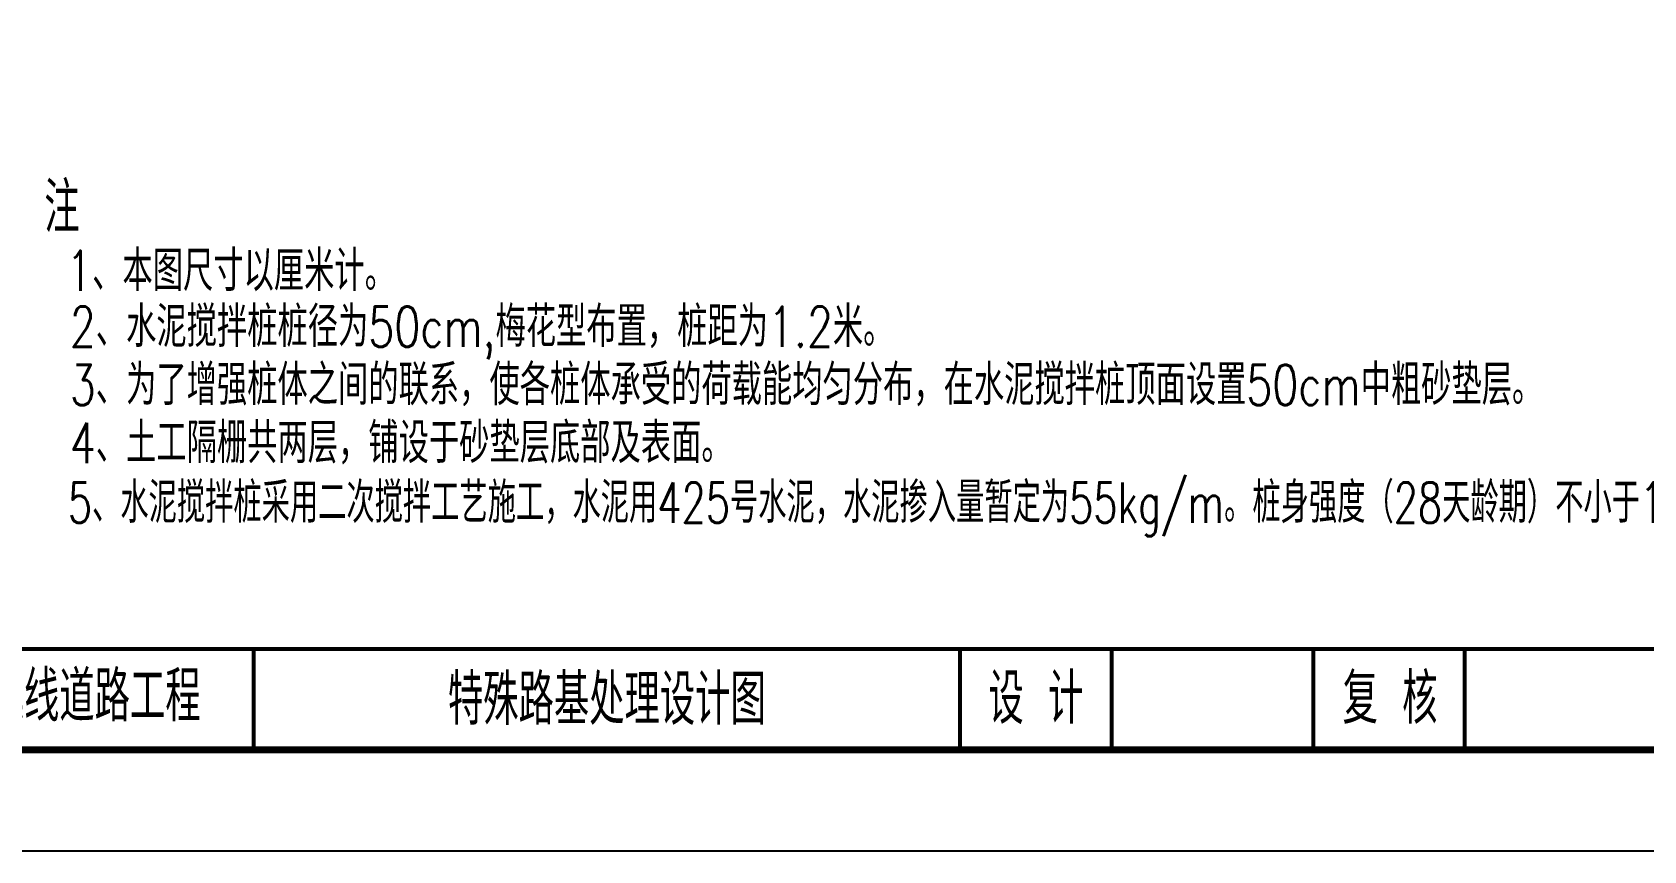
# Model space of a CAD drawing. Extents: x 216 to 3576, y 696 to 993.
# Drawn here: x 359.1 to 518.7, y 695.5 to 776.7 of the extents above; entities that cross this region are included whole.
import ezdxf
from ezdxf.enums import TextEntityAlignment as Align

# ---------------------------------------------------------------- set-up
doc = ezdxf.new("R2010")
doc.units = 0
doc.header["$LTSCALE"] = 5
doc.layers.get('0').update_dxf_attribs({"linetype": 'CONTINUOUS'})
for name, color, linetype in [('图框', 7, 'CONTINUOUS'), ('尺寸标注', 4, 'CONTINUOUS'), ('文字字符', 7, 'CONTINUOUS')]:
    doc.layers.add(name, color=color, linetype=linetype)
doc.styles.get("Standard").update_dxf_attribs({"font": 'simplex1.shx', "width": 0.7, "bigfont": 'hztxt.shx'})

# ---------------------------------------------------------------- blocks, each defined once
blk = doc.blocks.new('series')
at = {"width": 0.75}
for tag, height, p in [('页码', 4, (-35, -19)), ('图名', 5, (-220, -282)), ('图号', 5, (-20, -282))]:
    blk.add_attdef(tag, text='', height=height, dxfattribs=at).set_placement(p, align=Align.MIDDLE_CENTER)
blk = doc.blocks.new('123')
at = {"color": 7}
blk.add_lwpolyline([(635.99, 695.53), (635.99, 992.53), (215.99, 992.53), (215.99, 695.53)], close=True, dxfattribs=at)

msp = doc.modelspace()

# ---------------------------------------------------------------- linework, layer by layer
at = {"layer": '图框'}
for points, const_width in [([(625.99162, 982.52876), (245.99162, 982.52876), (245.99162, 705.52876), (625.99162, 705.52876), (625.99162, 982.52876)], 0.7), ([(245.99162, 715.52876), (625.99162, 715.52876)], 0.4), ([(380.99162, 705.52876), (380.99162, 715.52876)], 0.4), ([(450.99162, 705.52876), (450.99162, 715.52876)], 0.4), ([(465.99162, 705.52876), (465.99162, 715.52876)], 0.4), ([(485.99162, 705.52876), (485.99162, 715.52876)], 0.4), ([(500.99162, 705.52876), (500.99162, 715.52876)], 0.4)]:
    msp.add_lwpolyline(points, dxfattribs=dict(at, const_width=const_width))

# ---------------------------------------------------------------- block references
ref = msp.add_blockref('series', (635.99162, 992.52876), dxfattribs=at)
ref.add_attrib('图名', '特殊路基处理设计图', dxfattribs={"layer": '0', "height": 5, "width": 0.7}).set_placement((415.99162, 710.52876), align=Align.MIDDLE_CENTER)
at = {"layer": '尺寸标注'}
msp.add_blockref('123', (0, 0), dxfattribs=at)

# ---------------------------------------------------------------- texts
at = {"color": 7, "width": 0.75}
for s, p in [('1、本图尺寸以厘米计。', (362.42526, 751.05181)), ('2、水泥搅拌桩桩径为50cm,梅花型布置，桩距为1.2米。', (362.78526, 745.50243)), ('3、为了增强桩体之间的联系，使各桩体承受的荷载能均匀分布，在水泥搅拌桩顶面设置50cm中粗砂垫层。', (362.78526, 739.74021)), ('4、土工隔栅共两层，铺设于砂垫层底部及表面。', (362.78526, 733.978))]:
    msp.add_text(s, height=4, dxfattribs=at).set_placement(p)
at = {"layer": '图框', "width": 0.7}
for s, p in [('佛山市禅城区南庄二桥北延线道路工程', (345.99162, 710.84346)), ('设 计', (458.49238, 710.62335)), ('复 核', (493.5872, 710.62335))]:
    msp.add_text(s, height=5, dxfattribs=at).set_placement(p, align=Align.MIDDLE_CENTER)
at = {"layer": '尺寸标注', "color": 7, "width": 0.7}
msp.add_text('注', height=5, dxfattribs=at).set_placement((360.25039, 756.83156))
at = {"layer": '文字字符', "width": 0.7}
msp.add_text(' 5、水泥搅拌桩采用二次搅拌工艺施工，水泥用425号水泥，水泥掺入量暂定为55kg/m。桩身强度（28天龄期）不小于1.0MPa,加固后地基允许承载力大于120kPa。                                ', height=4, dxfattribs=at).set_placement((360.66745, 728.0576))

doc.saveas('drawing.dxf')
